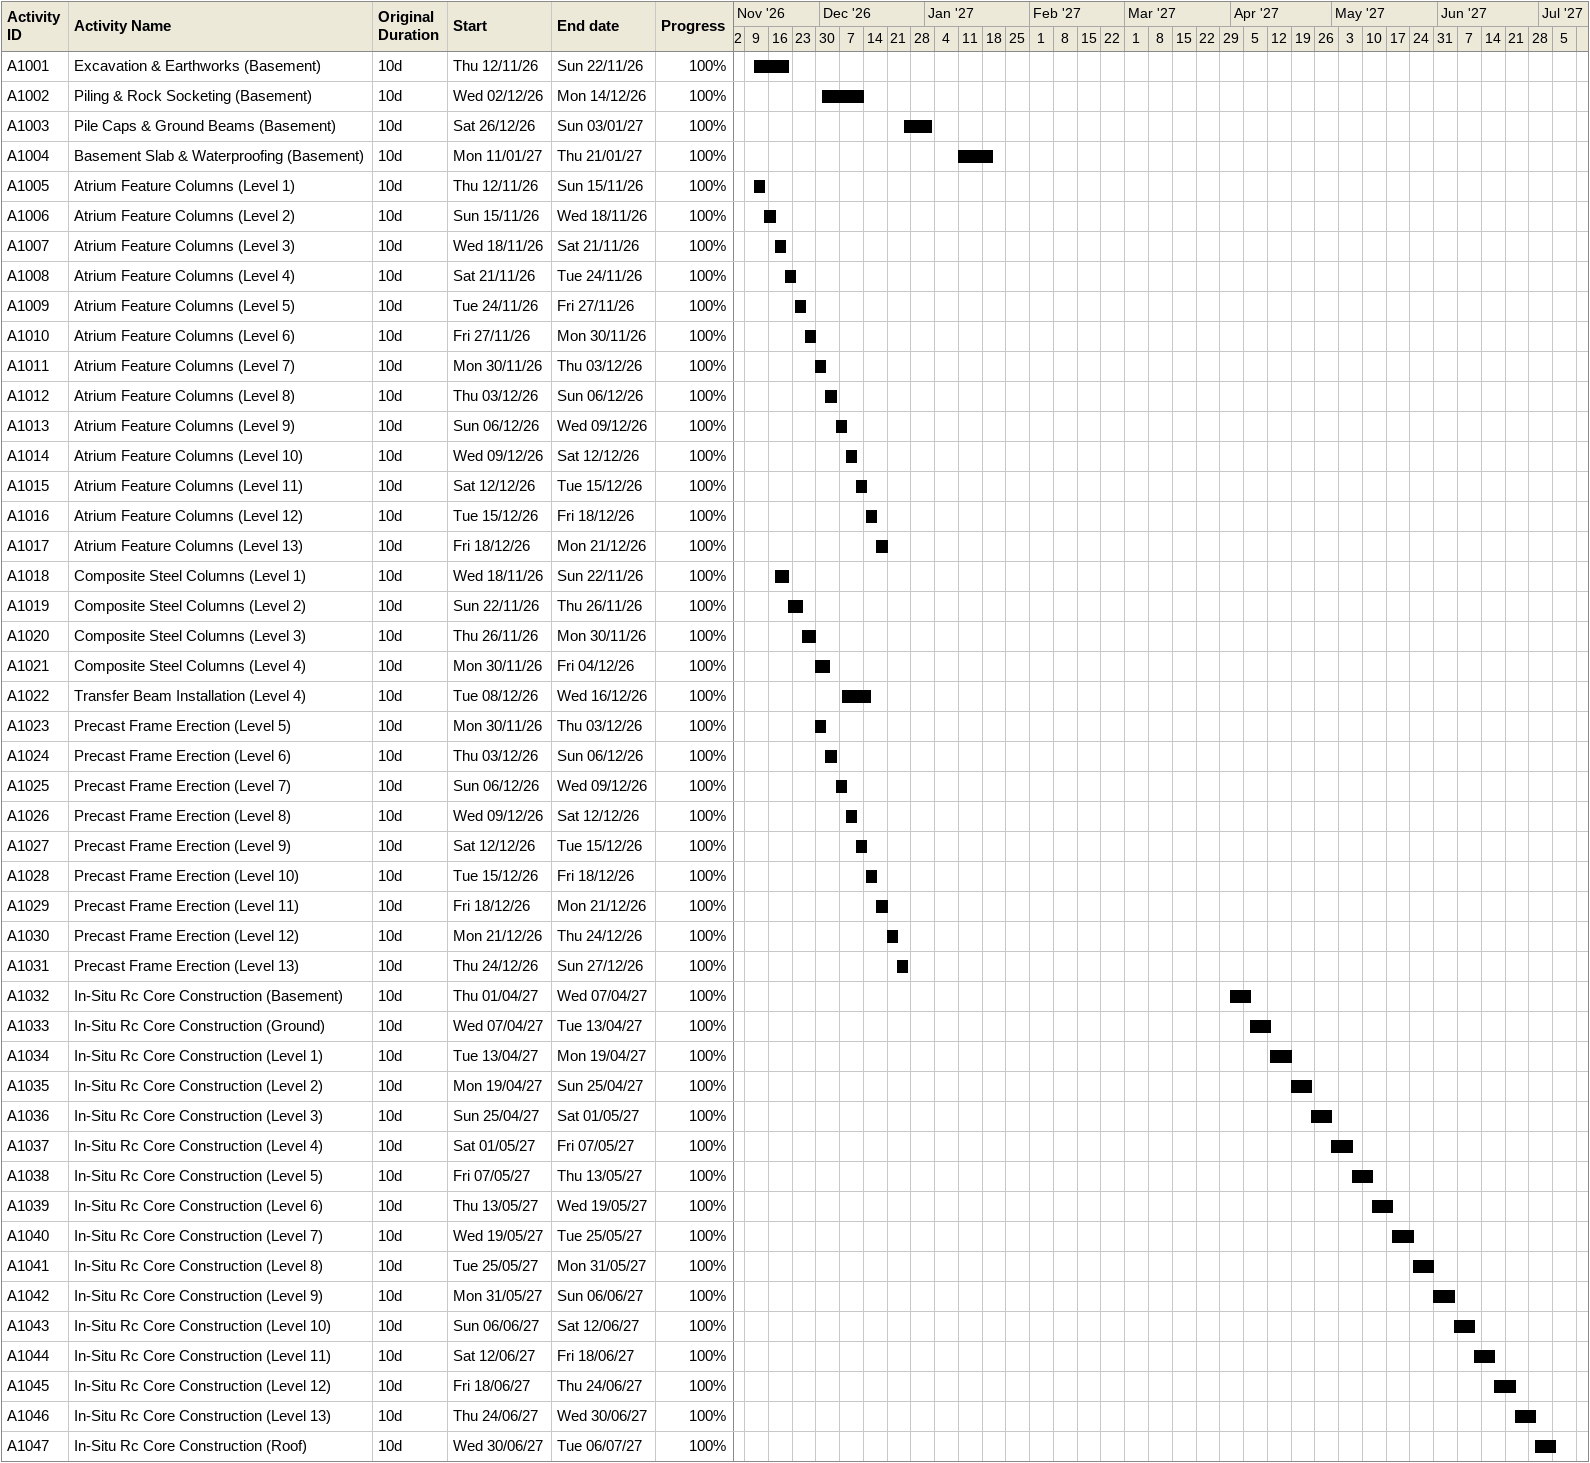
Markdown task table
| ID | Task | Original duration | Start | Finish | % complete |
|---|---|---|---|---|---|
| A1001 | Excavation & Earthworks (Basement) | 10d | 2026-11-12 | 2026-11-22 | 100 |
| A1002 | Piling & Rock Socketing (Basement) | 10d | 2026-12-02 | 2026-12-14 | 100 |
| A1003 | Pile Caps & Ground Beams (Basement) | 10d | 2026-12-26 | 2027-01-03 | 100 |
| A1004 | Basement Slab & Waterproofing (Basement) | 10d | 2027-01-11 | 2027-01-21 | 100 |
| A1005 | Atrium Feature Columns (Level 1) | 10d | 2026-11-12 | 2026-11-15 | 100 |
| A1006 | Atrium Feature Columns (Level 2) | 10d | 2026-11-15 | 2026-11-18 | 100 |
| A1007 | Atrium Feature Columns (Level 3) | 10d | 2026-11-18 | 2026-11-21 | 100 |
| A1008 | Atrium Feature Columns (Level 4) | 10d | 2026-11-21 | 2026-11-24 | 100 |
| A1009 | Atrium Feature Columns (Level 5) | 10d | 2026-11-24 | 2026-11-27 | 100 |
| A1010 | Atrium Feature Columns (Level 6) | 10d | 2026-11-27 | 2026-11-30 | 100 |
| A1011 | Atrium Feature Columns (Level 7) | 10d | 2026-11-30 | 2026-12-03 | 100 |
| A1012 | Atrium Feature Columns (Level 8) | 10d | 2026-12-03 | 2026-12-06 | 100 |
| A1013 | Atrium Feature Columns (Level 9) | 10d | 2026-12-06 | 2026-12-09 | 100 |
| A1014 | Atrium Feature Columns (Level 10) | 10d | 2026-12-09 | 2026-12-12 | 100 |
| A1015 | Atrium Feature Columns (Level 11) | 10d | 2026-12-12 | 2026-12-15 | 100 |
| A1016 | Atrium Feature Columns (Level 12) | 10d | 2026-12-15 | 2026-12-18 | 100 |
| A1017 | Atrium Feature Columns (Level 13) | 10d | 2026-12-18 | 2026-12-21 | 100 |
| A1018 | Composite Steel Columns (Level 1) | 10d | 2026-11-18 | 2026-11-22 | 100 |
| A1019 | Composite Steel Columns (Level 2) | 10d | 2026-11-22 | 2026-11-26 | 100 |
| A1020 | Composite Steel Columns (Level 3) | 10d | 2026-11-26 | 2026-11-30 | 100 |
| A1021 | Composite Steel Columns (Level 4) | 10d | 2026-11-30 | 2026-12-04 | 100 |
| A1022 | Transfer Beam Installation (Level 4) | 10d | 2026-12-08 | 2026-12-16 | 100 |
| A1023 | Precast Frame Erection (Level 5) | 10d | 2026-11-30 | 2026-12-03 | 100 |
| A1024 | Precast Frame Erection (Level 6) | 10d | 2026-12-03 | 2026-12-06 | 100 |
| A1025 | Precast Frame Erection (Level 7) | 10d | 2026-12-06 | 2026-12-09 | 100 |
| A1026 | Precast Frame Erection (Level 8) | 10d | 2026-12-09 | 2026-12-12 | 100 |
| A1027 | Precast Frame Erection (Level 9) | 10d | 2026-12-12 | 2026-12-15 | 100 |
| A1028 | Precast Frame Erection (Level 10) | 10d | 2026-12-15 | 2026-12-18 | 100 |
| A1029 | Precast Frame Erection (Level 11) | 10d | 2026-12-18 | 2026-12-21 | 100 |
| A1030 | Precast Frame Erection (Level 12) | 10d | 2026-12-21 | 2026-12-24 | 100 |
| A1031 | Precast Frame Erection (Level 13) | 10d | 2026-12-24 | 2026-12-27 | 100 |
| A1032 | In-Situ Rc Core Construction (Basement) | 10d | 2027-04-01 | 2027-04-07 | 100 |
| A1033 | In-Situ Rc Core Construction (Ground) | 10d | 2027-04-07 | 2027-04-13 | 100 |
| A1034 | In-Situ Rc Core Construction (Level 1) | 10d | 2027-04-13 | 2027-04-19 | 100 |
| A1035 | In-Situ Rc Core Construction (Level 2) | 10d | 2027-04-19 | 2027-04-25 | 100 |
| A1036 | In-Situ Rc Core Construction (Level 3) | 10d | 2027-04-25 | 2027-05-01 | 100 |
| A1037 | In-Situ Rc Core Construction (Level 4) | 10d | 2027-05-01 | 2027-05-07 | 100 |
| A1038 | In-Situ Rc Core Construction (Level 5) | 10d | 2027-05-07 | 2027-05-13 | 100 |
| A1039 | In-Situ Rc Core Construction (Level 6) | 10d | 2027-05-13 | 2027-05-19 | 100 |
| A1040 | In-Situ Rc Core Construction (Level 7) | 10d | 2027-05-19 | 2027-05-25 | 100 |
| A1041 | In-Situ Rc Core Construction (Level 8) | 10d | 2027-05-25 | 2027-05-31 | 100 |
| A1042 | In-Situ Rc Core Construction (Level 9) | 10d | 2027-05-31 | 2027-06-06 | 100 |
| A1043 | In-Situ Rc Core Construction (Level 10) | 10d | 2027-06-06 | 2027-06-12 | 100 |
| A1044 | In-Situ Rc Core Construction (Level 11) | 10d | 2027-06-12 | 2027-06-18 | 100 |
| A1045 | In-Situ Rc Core Construction (Level 12) | 10d | 2027-06-18 | 2027-06-24 | 100 |
| A1046 | In-Situ Rc Core Construction (Level 13) | 10d | 2027-06-24 | 2027-06-30 | 100 |
| A1047 | In-Situ Rc Core Construction (Roof) | 10d | 2027-06-30 | 2027-07-06 | 100 |
